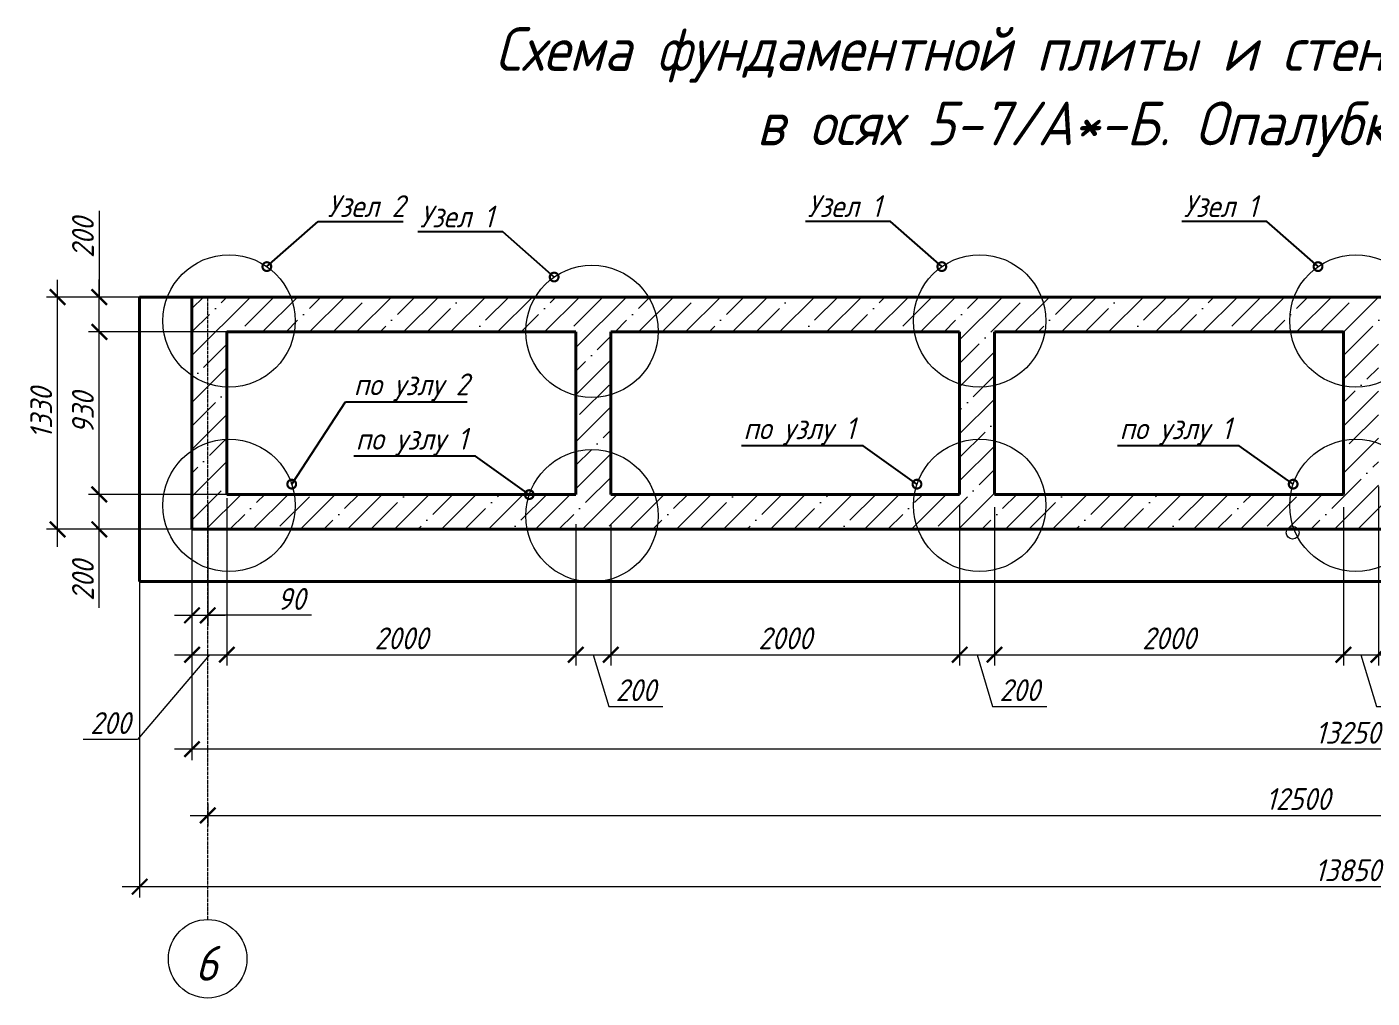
# Model space of a CAD drawing. Header units: millimetres. Extents: x 504091 to 2165846, y 135022 to 442887.
# Drawn here: x 1036072 to 1043782, y 236160 to 241723 of the extents above; entities that cross this region are included whole.
import ezdxf
from ezdxf import colors
from ezdxf.entities.mleader import LeaderData, LeaderLine
from ezdxf.math import Vec2, Vec3

# ---------------------------------------------------------------- set-up
doc = ezdxf.new("R2010")
doc.units = ezdxf.units.MM
doc.linetypes.add('ADSK_Линия сетки', pattern=[25, 20, -2.5, 0, -2.5])
doc.linetypes.add('осеваяX2', pattern=[4, 2.5, -0.5, 0.5, -0.5])
doc.layers.get('Defpoints').update_dxf_attribs({"color": 255})
doc.layers.add('SGRAND', color=7, linetype='Continuous')
for name, color, linetype, lineweight in [('Аннотация', 7, 'Continuous', 9), ('Монолит тонкий', 204, 'Continuous', 9), ('Оси', 165, 'осеваяX2', 13), ('Размер', 7, 'Continuous', 13), ('Размеры КР', 164, 'Continuous', 9)]:
    doc.layers.add(name, color=color, linetype=linetype, lineweight=lineweight)
doc.styles.add('GOST 2.304_new', font='isocpeur.ttf', dxfattribs={"width": 0.9, "oblique": 15})
doc.dimstyles.new('SPDS 1_50', dxfattribs={"dimscale": 50, "dimtxt": 2.5, "dimasz": 1.77, "dimexe": 1.25, "dimexo": 0.625, "dimtad": 1, "dimdec": 0, "dimrnd": 0.001, "dimzin": 9, "dimtxsty": 'GOST 2.304_new', "dimblk": 'ARCHTICK', "dimcen": 2.5, "dimdle": 2, "dimclrt": 256, "dimadec": 0, "dimazin": 2, "dimtfac": 0.75, "dimtdec": 0, "dimtmove": 1, "dimatfit": 3, "dimfxl": 0, "dimtolj": 1, "dimlwd": 9, "dimlwe": 9, "dimarcsym": 0})

# ---------------------------------------------------------------- blocks, each defined once
blk = doc.blocks.new('_ArchTick')
at = {"color": 0, "linetype": 'ByBlock', "const_width": 0.15}
blk.add_lwpolyline([(-0.5, -0.5), (0.5, 0.5)], dxfattribs=at)
blk = doc.blocks.new('*D1745')
at = {"layer": 'Defpoints', "color": 0, "lineweight": 20, "transparency": 16777216}
for p in [(1037108.4, 237306.6), (1049608.4, 237306.6), (1049608.4, 237206.6)]:
    blk.add_point(p, dxfattribs=at)
at = {"layer": 'Размеры КР', "color": 0, "lineweight": 9, "transparency": 16777216}
for p, q in [((1037108.4, 237275.4), (1037108.4, 237144.1)), ((1049608.4, 237275.4), (1049608.4, 237144.1)), ((1037008.4, 237206.6), (1049708.4, 237206.6))]:
    blk.add_line(p, q, dxfattribs=at)
at = {"layer": 'Размеры КР', "color": 0, "lineweight": 9, "transparency": 16777216, "xscale": 88.5, "yscale": 88.5, "zscale": 88.5, "rotation": 180}
blk.add_blockref('_ArchTick', (1037108.4, 237206.6), dxfattribs=at)
at = {"layer": 'Размеры КР', "color": 0, "lineweight": 9, "transparency": 16777216, "xscale": 88.5, "yscale": 88.5, "zscale": 88.5}
blk.add_blockref('_ArchTick', (1049608.4, 237206.6), dxfattribs=at)
at = {"layer": 'Размеры КР', "lineweight": 20, "transparency": 16777216, "insert": (1043358.4, 237300.4), "char_height": 125, "width": 145.965, "attachment_point": 5, "style": 'GOST 2.304_new'}
blk.add_mtext('\\A1;12500', dxfattribs=at)
blk = doc.blocks.new('*D1742')
at = {"layer": 'Defpoints', "color": 0, "lineweight": 20, "transparency": 16777216}
for p in [(1037018.4, 239019.2), (1037108.4, 239019.2), (1037108.4, 238352.6)]:
    blk.add_point(p, dxfattribs=at)
at = {"layer": 'Размеры КР', "color": 0, "lineweight": 9, "transparency": 16777216}
for p, q in [((1037018.4, 238988), (1037018.4, 238290.1)), ((1037108.4, 238988), (1037108.4, 238290.1)), ((1036918.4, 238352.6), (1037208.4, 238352.6)), ((1037703.5, 238352.6), (1037108.4, 238352.6))]:
    blk.add_line(p, q, dxfattribs=at)
at = {"layer": 'Размеры КР', "color": 0, "lineweight": 9, "transparency": 16777216, "xscale": 88.5, "yscale": 88.5, "zscale": 88.5, "rotation": 180}
blk.add_blockref('_ArchTick', (1037018.4, 238352.6), dxfattribs=at)
at = {"layer": 'Размеры КР', "color": 0, "lineweight": 9, "transparency": 16777216, "xscale": 88.5, "yscale": 88.5, "zscale": 88.5}
blk.add_blockref('_ArchTick', (1037108.4, 238352.6), dxfattribs=at)
at = {"layer": 'Размеры КР', "lineweight": 20, "transparency": 16777216, "insert": (1037588, 238446.4), "char_height": 125, "attachment_point": 5, "style": 'GOST 2.304_new'}
blk.add_mtext('\\A1;90', dxfattribs=at)
blk = doc.blocks.new('*D1744')
at = {"layer": 'Defpoints', "color": 0, "lineweight": 20, "transparency": 16777216}
for p in [(1037018.4, 239482.3), (1050268.4, 239075.7), (1037018.4, 237586.3)]:
    blk.add_point(p, dxfattribs=at)
at = {"layer": 'Размеры КР', "color": 0, "lineweight": 9, "transparency": 16777216}
for p, q in [((1037018.4, 239451), (1037018.4, 237523.8)), ((1050268.4, 239044.4), (1050268.4, 237523.8)), ((1050368.4, 237586.3), (1036918.4, 237586.3))]:
    blk.add_line(p, q, dxfattribs=at)
at = {"layer": 'Размеры КР', "color": 0, "lineweight": 9, "transparency": 16777216, "xscale": 88.5, "yscale": 88.5, "zscale": 88.5, "rotation": 180}
blk.add_blockref('_ArchTick', (1037018.4, 237586.3), dxfattribs=at)
at = {"layer": 'Размеры КР', "color": 0, "lineweight": 9, "transparency": 16777216, "xscale": 88.5, "yscale": 88.5, "zscale": 88.5}
blk.add_blockref('_ArchTick', (1050268.4, 237586.3), dxfattribs=at)
at = {"layer": 'Размеры КР', "lineweight": 20, "transparency": 16777216, "insert": (1043643.4, 237680), "char_height": 125, "attachment_point": 5, "style": 'GOST 2.304_new'}
blk.add_mtext('\\A1;13250', dxfattribs=at)
blk = doc.blocks.new('*D1758')
at = {"layer": 'Defpoints', "color": 0, "lineweight": 20, "transparency": 16777216}
for p in [(1037018.4, 239054.2), (1037218.4, 239054.2), (1037218.4, 238127)]:
    blk.add_point(p, dxfattribs=at)
at = {"layer": 'Размеры КР', "color": 0, "lineweight": 9, "transparency": 16777216}
for p, q in [((1037018.4, 239022.9), (1037018.4, 238064.5)), ((1037218.4, 239022.9), (1037218.4, 238064.5)), ((1037118.4, 238127), (1036705.1, 237641.8)), ((1036918.4, 238127), (1037318.4, 238127)), ((1036705.1, 237641.8), (1036395.4, 237641.8))]:
    blk.add_line(p, q, dxfattribs=at)
at = {"layer": 'Размеры КР', "color": 0, "lineweight": 9, "transparency": 16777216, "xscale": 88.5, "yscale": 88.5, "zscale": 88.5, "rotation": 180}
blk.add_blockref('_ArchTick', (1037018.4, 238127), dxfattribs=at)
at = {"layer": 'Размеры КР', "color": 0, "lineweight": 9, "transparency": 16777216, "xscale": 88.5, "yscale": 88.5, "zscale": 88.5}
blk.add_blockref('_ArchTick', (1037218.4, 238127), dxfattribs=at)
at = {"layer": 'Размеры КР', "lineweight": 20, "transparency": 16777216, "insert": (1036550.3, 237735.6), "char_height": 125, "attachment_point": 5, "style": 'GOST 2.304_new'}
blk.add_mtext('\\A1;200', dxfattribs=at)
blk = doc.blocks.new('*D1749')
at = {"layer": 'Defpoints', "color": 0, "lineweight": 20, "transparency": 16777216}
for p in [(1037218.4, 239054.2), (1039218.4, 238906.7), (1039218.4, 238127)]:
    blk.add_point(p, dxfattribs=at)
at = {"layer": 'Размеры КР', "color": 0, "lineweight": 9, "transparency": 16777216}
for p, q in [((1037218.4, 239022.9), (1037218.4, 238064.5)), ((1039218.4, 238875.4), (1039218.4, 238064.5)), ((1037118.4, 238127), (1039318.4, 238127))]:
    blk.add_line(p, q, dxfattribs=at)
at = {"layer": 'Размеры КР', "color": 0, "lineweight": 9, "transparency": 16777216, "xscale": 88.5, "yscale": 88.5, "zscale": 88.5, "rotation": 180}
blk.add_blockref('_ArchTick', (1037218.4, 238127), dxfattribs=at)
at = {"layer": 'Размеры КР', "color": 0, "lineweight": 9, "transparency": 16777216, "xscale": 88.5, "yscale": 88.5, "zscale": 88.5}
blk.add_blockref('_ArchTick', (1039218.4, 238127), dxfattribs=at)
at = {"layer": 'Размеры КР', "lineweight": 20, "transparency": 16777216, "insert": (1038218.4, 238220.8), "char_height": 125, "attachment_point": 5, "style": 'GOST 2.304_new'}
blk.add_mtext('\\A1;2000', dxfattribs=at)
blk = doc.blocks.new('*D1750')
at = {"layer": 'Defpoints', "color": 0, "lineweight": 20, "transparency": 16777216}
for p in [(1039218.4, 238906.7), (1039418.4, 238906.7), (1039418.4, 238127)]:
    blk.add_point(p, dxfattribs=at)
at = {"layer": 'Размеры КР', "color": 0, "lineweight": 9, "transparency": 16777216}
for p, q in [((1039218.4, 238875.4), (1039218.4, 238064.5)), ((1039418.4, 238875.4), (1039418.4, 238064.5)), ((1039118.4, 238127), (1039518.4, 238127)), ((1039318.4, 238127), (1039407.5, 237830.1)), ((1039407.5, 237830.1), (1039717.2, 237830.1))]:
    blk.add_line(p, q, dxfattribs=at)
at = {"layer": 'Размеры КР', "color": 0, "lineweight": 9, "transparency": 16777216, "xscale": 88.5, "yscale": 88.5, "zscale": 88.5, "rotation": 180}
blk.add_blockref('_ArchTick', (1039218.4, 238127), dxfattribs=at)
at = {"layer": 'Размеры КР', "color": 0, "lineweight": 9, "transparency": 16777216, "xscale": 88.5, "yscale": 88.5, "zscale": 88.5}
blk.add_blockref('_ArchTick', (1039418.4, 238127), dxfattribs=at)
at = {"layer": 'Размеры КР', "lineweight": 20, "transparency": 16777216, "insert": (1039562.3, 237923.9), "char_height": 125, "attachment_point": 5, "style": 'GOST 2.304_new'}
blk.add_mtext('\\A1;200', dxfattribs=at)
blk = doc.blocks.new('*D1751')
at = {"layer": 'Defpoints', "color": 0, "lineweight": 20, "transparency": 16777216}
for p in [(1041418.4, 239015.6), (1039418.4, 238906.7), (1041418.4, 238127)]:
    blk.add_point(p, dxfattribs=at)
at = {"layer": 'Размеры КР', "color": 0, "lineweight": 9, "transparency": 16777216}
for p, q in [((1041418.4, 238984.3), (1041418.4, 238064.5)), ((1039418.4, 238875.4), (1039418.4, 238064.5)), ((1039318.4, 238127), (1041518.4, 238127))]:
    blk.add_line(p, q, dxfattribs=at)
at = {"layer": 'Размеры КР', "color": 0, "lineweight": 9, "transparency": 16777216, "xscale": 88.5, "yscale": 88.5, "zscale": 88.5, "rotation": 180}
blk.add_blockref('_ArchTick', (1039418.4, 238127), dxfattribs=at)
at = {"layer": 'Размеры КР', "color": 0, "lineweight": 9, "transparency": 16777216, "xscale": 88.5, "yscale": 88.5, "zscale": 88.5}
blk.add_blockref('_ArchTick', (1041418.4, 238127), dxfattribs=at)
at = {"layer": 'Размеры КР', "lineweight": 20, "transparency": 16777216, "insert": (1040418.4, 238220.8), "char_height": 125, "attachment_point": 5, "style": 'GOST 2.304_new'}
blk.add_mtext('\\A1;2000', dxfattribs=at)
blk = doc.blocks.new('*D1752')
at = {"layer": 'Defpoints', "color": 0, "lineweight": 20, "transparency": 16777216}
for p in [(1041418.4, 239015.6), (1041618.4, 239003.8), (1041618.4, 238127)]:
    blk.add_point(p, dxfattribs=at)
at = {"layer": 'Размеры КР', "color": 0, "lineweight": 9, "transparency": 16777216}
for p, q in [((1041418.4, 238984.3), (1041418.4, 238064.5)), ((1041618.4, 238972.6), (1041618.4, 238064.5)), ((1041318.4, 238127), (1041718.4, 238127)), ((1041518.4, 238127), (1041607.5, 237830.1)), ((1041607.5, 237830.1), (1041917.2, 237830.1))]:
    blk.add_line(p, q, dxfattribs=at)
at = {"layer": 'Размеры КР', "color": 0, "lineweight": 9, "transparency": 16777216, "xscale": 88.5, "yscale": 88.5, "zscale": 88.5, "rotation": 180}
blk.add_blockref('_ArchTick', (1041418.4, 238127), dxfattribs=at)
at = {"layer": 'Размеры КР', "color": 0, "lineweight": 9, "transparency": 16777216, "xscale": 88.5, "yscale": 88.5, "zscale": 88.5}
blk.add_blockref('_ArchTick', (1041618.4, 238127), dxfattribs=at)
at = {"layer": 'Размеры КР', "lineweight": 20, "transparency": 16777216, "insert": (1041762.3, 237923.9), "char_height": 125, "attachment_point": 5, "style": 'GOST 2.304_new'}
blk.add_mtext('\\A1;200', dxfattribs=at)
blk = doc.blocks.new('*D1746')
at = {"layer": 'Defpoints', "color": 0, "lineweight": 20, "transparency": 16777216}
for p in [(1041618.4, 239003.8), (1043618.4, 239003.8), (1043618.4, 238127)]:
    blk.add_point(p, dxfattribs=at)
at = {"layer": 'Размеры КР', "color": 0, "lineweight": 9, "transparency": 16777216}
for p, q in [((1041618.4, 238972.6), (1041618.4, 238064.5)), ((1043618.4, 238972.6), (1043618.4, 238064.5)), ((1041518.4, 238127), (1043718.4, 238127))]:
    blk.add_line(p, q, dxfattribs=at)
at = {"layer": 'Размеры КР', "color": 0, "lineweight": 9, "transparency": 16777216, "xscale": 88.5, "yscale": 88.5, "zscale": 88.5, "rotation": 180}
blk.add_blockref('_ArchTick', (1041618.4, 238127), dxfattribs=at)
at = {"layer": 'Размеры КР', "color": 0, "lineweight": 9, "transparency": 16777216, "xscale": 88.5, "yscale": 88.5, "zscale": 88.5}
blk.add_blockref('_ArchTick', (1043618.4, 238127), dxfattribs=at)
at = {"layer": 'Размеры КР', "lineweight": 20, "transparency": 16777216, "insert": (1042618.4, 238220.8), "char_height": 125, "attachment_point": 5, "style": 'GOST 2.304_new'}
blk.add_mtext('\\A1;2000', dxfattribs=at)
blk = doc.blocks.new('*D1747')
at = {"layer": 'Defpoints', "color": 0, "lineweight": 20, "transparency": 16777216}
for p in [(1043818.4, 239120.9), (1043618.4, 239003.8), (1043818.4, 238127)]:
    blk.add_point(p, dxfattribs=at)
at = {"layer": 'Размеры КР', "color": 0, "lineweight": 9, "transparency": 16777216}
for p, q in [((1043818.4, 239089.7), (1043818.4, 238064.5)), ((1043618.4, 238972.6), (1043618.4, 238064.5)), ((1043518.4, 238127), (1043918.4, 238127)), ((1043718.4, 238127), (1043807.5, 237830.1)), ((1043807.5, 237830.1), (1044117.2, 237830.1))]:
    blk.add_line(p, q, dxfattribs=at)
at = {"layer": 'Размеры КР', "color": 0, "lineweight": 9, "transparency": 16777216, "xscale": 88.5, "yscale": 88.5, "zscale": 88.5, "rotation": 180}
blk.add_blockref('_ArchTick', (1043618.4, 238127), dxfattribs=at)
at = {"layer": 'Размеры КР', "color": 0, "lineweight": 9, "transparency": 16777216, "xscale": 88.5, "yscale": 88.5, "zscale": 88.5}
blk.add_blockref('_ArchTick', (1043818.4, 238127), dxfattribs=at)
at = {"layer": 'Размеры КР', "lineweight": 20, "transparency": 16777216, "insert": (1043962.3, 237923.9), "char_height": 125, "attachment_point": 5, "style": 'GOST 2.304_new'}
blk.add_mtext('\\A1;200', dxfattribs=at)
blk = doc.blocks.new('*D1748')
at = {"layer": 'Defpoints', "color": 0, "lineweight": 20, "transparency": 16777216}
for p in [(1043818.4, 239120.9), (1045668.4, 239083.7), (1045668.4, 238127)]:
    blk.add_point(p, dxfattribs=at)
at = {"layer": 'Размеры КР', "color": 0, "lineweight": 9, "transparency": 16777216}
for p, q in [((1043818.4, 239089.7), (1043818.4, 238064.5)), ((1045668.4, 239052.4), (1045668.4, 238064.5)), ((1043718.4, 238127), (1045768.4, 238127))]:
    blk.add_line(p, q, dxfattribs=at)
at = {"layer": 'Размеры КР', "color": 0, "lineweight": 9, "transparency": 16777216, "xscale": 88.5, "yscale": 88.5, "zscale": 88.5, "rotation": 180}
blk.add_blockref('_ArchTick', (1043818.4, 238127), dxfattribs=at)
at = {"layer": 'Размеры КР', "color": 0, "lineweight": 9, "transparency": 16777216, "xscale": 88.5, "yscale": 88.5, "zscale": 88.5}
blk.add_blockref('_ArchTick', (1045668.4, 238127), dxfattribs=at)
at = {"layer": 'Размеры КР', "lineweight": 20, "transparency": 16777216, "insert": (1044743.4, 238220.8), "char_height": 125, "attachment_point": 5, "style": 'GOST 2.304_new'}
blk.add_mtext('\\A1;1850', dxfattribs=at)
blk = doc.blocks.new('*D1759')
at = {"layer": 'Defpoints', "color": 0, "lineweight": 20, "transparency": 16777216}
for p in [(1036487.1, 239045.6), (1038837.8, 239045.6), (1038837.8, 238845.2)]:
    blk.add_point(p, dxfattribs=at)
at = {"layer": 'Размеры КР', "color": 0, "lineweight": 9, "transparency": 16777216}
for p, q in [((1036487.1, 238745.2), (1036487.1, 239145.6)), ((1038806.5, 239045.6), (1036424.6, 239045.6)), ((1038806.5, 238845.2), (1036424.6, 238845.2)), ((1036487.1, 238395.9), (1036487.1, 238845.2))]:
    blk.add_line(p, q, dxfattribs=at)
at = {"layer": 'Размеры КР', "color": 0, "lineweight": 9, "transparency": 16777216, "xscale": 88.5, "yscale": 88.5, "zscale": 88.5}
for p, rotation in [((1036487.1, 239045.6), 90), ((1036487.1, 238845.2), 270)]:
    blk.add_blockref('_ArchTick', p, dxfattribs=dict(at, rotation=rotation))
at = {"layer": 'Размеры КР', "lineweight": 20, "transparency": 16777216, "insert": (1036393.3, 238550.8), "char_height": 125, "attachment_point": 5, "rotation": 90, "style": 'GOST 2.304_new'}
blk.add_mtext('\\A1;200', dxfattribs=at)
blk = doc.blocks.new('*D1760')
at = {"layer": 'Defpoints', "color": 0, "lineweight": 20, "transparency": 16777216}
for p in [(1036487.1, 239975.9), (1037278.3, 239975.9), (1038837.8, 239045.6)]:
    blk.add_point(p, dxfattribs=at)
at = {"layer": 'Размеры КР', "color": 0, "lineweight": 9, "transparency": 16777216}
for p, q in [((1036487.1, 238945.6), (1036487.1, 240075.9)), ((1037247, 239975.9), (1036424.6, 239975.9)), ((1038806.5, 239045.6), (1036424.6, 239045.6))]:
    blk.add_line(p, q, dxfattribs=at)
at = {"layer": 'Размеры КР', "color": 0, "lineweight": 9, "transparency": 16777216, "xscale": 88.5, "yscale": 88.5, "zscale": 88.5}
for p, rotation in [((1036487.1, 239975.9), 90), ((1036487.1, 239045.6), 270)]:
    blk.add_blockref('_ArchTick', p, dxfattribs=dict(at, rotation=rotation))
at = {"layer": 'Размеры КР', "lineweight": 20, "transparency": 16777216, "insert": (1036393.3, 239510.8), "char_height": 125, "attachment_point": 5, "rotation": 90, "style": 'GOST 2.304_new'}
blk.add_mtext('\\A1;930', dxfattribs=at)
blk = doc.blocks.new('*D1761')
at = {"layer": 'Defpoints', "color": 0, "lineweight": 20, "transparency": 16777216}
for p in [(1036487.1, 240175.9), (1037316.7, 240175.9), (1037278.3, 239975.9)]:
    blk.add_point(p, dxfattribs=at)
at = {"layer": 'Размеры КР', "color": 0, "lineweight": 9, "transparency": 16777216}
for p, q in [((1036487.1, 240670), (1036487.1, 240175.9)), ((1036487.1, 239875.9), (1036487.1, 240275.9)), ((1037285.4, 240175.9), (1036424.6, 240175.9)), ((1037247, 239975.9), (1036424.6, 239975.9))]:
    blk.add_line(p, q, dxfattribs=at)
at = {"layer": 'Размеры КР', "color": 0, "lineweight": 9, "transparency": 16777216, "xscale": 88.5, "yscale": 88.5, "zscale": 88.5}
for p, rotation in [((1036487.1, 240175.9), 90), ((1036487.1, 239975.9), 270)]:
    blk.add_blockref('_ArchTick', p, dxfattribs=dict(at, rotation=rotation))
at = {"layer": 'Размеры КР', "lineweight": 20, "transparency": 16777216, "insert": (1036393.3, 240515.1), "char_height": 125, "attachment_point": 5, "rotation": 90, "style": 'GOST 2.304_new'}
blk.add_mtext('\\A1;200', dxfattribs=at)
blk = doc.blocks.new('*D1762')
at = {"layer": 'Defpoints', "color": 0, "lineweight": 20, "transparency": 16777216}
for p in [(1036247.9, 240175), (1037490.6, 240175), (1037490.9, 238845.2)]:
    blk.add_point(p, dxfattribs=at)
at = {"layer": 'Размеры КР', "color": 0, "lineweight": 9, "transparency": 16777216}
for p, q in [((1036247.9, 238745.2), (1036247.9, 240275)), ((1037459.4, 240175), (1036185.4, 240175)), ((1037459.7, 238845.2), (1036185.4, 238845.2))]:
    blk.add_line(p, q, dxfattribs=at)
at = {"layer": 'Размеры КР', "color": 0, "lineweight": 9, "transparency": 16777216, "xscale": 88.5, "yscale": 88.5, "zscale": 88.5}
for p, rotation in [((1036247.9, 240175), 90), ((1036247.9, 238845.2), 270)]:
    blk.add_blockref('_ArchTick', p, dxfattribs=dict(at, rotation=rotation))
at = {"layer": 'Размеры КР', "lineweight": 20, "transparency": 16777216, "insert": (1036154.2, 239510.1), "char_height": 125, "attachment_point": 5, "rotation": 90, "style": 'GOST 2.304_new'}
blk.add_mtext('\\A1;1330', dxfattribs=at)
blk = doc.blocks.new('_DotSmall')
at = {"color": 0, "linetype": 'ByBlock', "lineweight": 35, "const_width": 0.5}
blk.add_lwpolyline([(-0.0625, 0, 1), (0.0625, 0, 1)], format="xyb", close=True, dxfattribs=at)
blk = doc.blocks.new('*D1786')
at = {"layer": 'Defpoints', "color": 0, "lineweight": 20, "transparency": 16777216}
for p in [(1036718.4, 239798.8), (1050568.4, 239360.8), (1050568.4, 236798.4)]:
    blk.add_point(p, dxfattribs=at)
at = {"layer": 'Размеры КР', "color": 0, "lineweight": 9, "transparency": 16777216}
for p, q in [((1036718.4, 239767.5), (1036718.4, 236735.9)), ((1050568.4, 239329.5), (1050568.4, 236735.9)), ((1036618.4, 236798.4), (1050668.4, 236798.4))]:
    blk.add_line(p, q, dxfattribs=at)
at = {"layer": 'Размеры КР', "color": 0, "lineweight": 9, "transparency": 16777216, "xscale": 88.5, "yscale": 88.5, "zscale": 88.5, "rotation": 180}
blk.add_blockref('_ArchTick', (1036718.4, 236798.4), dxfattribs=at)
at = {"layer": 'Размеры КР', "color": 0, "lineweight": 9, "transparency": 16777216, "xscale": 88.5, "yscale": 88.5, "zscale": 88.5}
blk.add_blockref('_ArchTick', (1050568.4, 236798.4), dxfattribs=at)
at = {"layer": 'Размеры КР', "lineweight": 20, "transparency": 16777216, "insert": (1043643.4, 236892.2), "char_height": 125, "attachment_point": 5, "style": 'GOST 2.304_new'}
blk.add_mtext('\\A1;13850', dxfattribs=at)

msp = doc.modelspace()

# ---------------------------------------------------------------- hatches: boundary and pattern name
at = {"layer": 'SGRAND', "lineweight": 20}
h = msp.add_hatch(dxfattribs=at)
h.set_pattern_fill('ANSI35', color=256, scale=30)
h.paths.add_polyline_path([(1049608.3644, 240175.9406), (1037108.3644, 240175.9406), (1037108.3644, 238845.5855), (1043296.4992, 238845.5855, -0.542035675), (1043357.9011, 238845.5855), (1049608.3644, 238845.5855), (1049608.3644, 239045.5855), (1048068.3975, 239045.5855), (1048068.3975, 239975.9406), (1049608.3644, 239975.9406)])
h.paths.add_polyline_path([(1039218.3975, 239975.9406), (1039218.3975, 239045.5855), (1037218.3975, 239045.5855), (1037218.3975, 239975.9406)], flags=16)
h.paths.add_polyline_path([(1039418.3975, 239975.9406), (1041418.3975, 239975.9406), (1041418.3975, 239045.5855), (1039418.3975, 239045.5855)], flags=16)
h.paths.add_polyline_path([(1041618.3975, 239975.9406), (1043618.3975, 239975.9406), (1043618.3975, 239045.5855), (1041618.3975, 239045.5855)], flags=16)
h.paths.add_polyline_path([(1043818.3975, 239975.9406), (1045668.3975, 239975.9406), (1045668.3975, 239045.5855), (1043818.3975, 239045.5855)], flags=16)
h.paths.add_polyline_path([(1045868.3975, 239975.9406), (1047868.3975, 239975.9406), (1047868.3975, 239045.5855), (1045868.3975, 239045.5855)], flags=16)
h.paths.add_polyline_path([(1037108.3644, 240175.9406), (1037018.3975, 240175.9406), (1037018.3975, 238845.5855), (1037108.3644, 238845.5855)])
h.paths.add_polyline_path([(1050268.3975, 240175.9406), (1049608.3644, 240175.9406), (1049608.3644, 239975.9406), (1050068.3975, 239975.9406), (1050068.3975, 239045.5855), (1049608.3644, 239045.5855), (1049608.3644, 238845.5855), (1050268.3975, 238845.5855)])

# ---------------------------------------------------------------- linework, layer by layer
at = {"layer": 'Монолит тонкий', "lineweight": 40, "ltscale": 100}
for p, q in [((1050268.3975, 240175.9406), (1036718.3975, 240175.9406)), ((1036718.3975, 240175.9406), (1036718.3975, 238545.5855)), ((1037018.3975, 240175.9406), (1037018.3975, 238845.5855)), ((1037218.3975, 239975.9406), (1037218.3975, 239045.5855)), ((1039218.3975, 239975.9406), (1037218.3975, 239975.9406)), ((1039218.3975, 239975.9406), (1039218.3975, 239045.5855)), ((1039418.3975, 239975.9406), (1039418.3975, 239045.5855)), ((1041418.3975, 239975.9406), (1039418.3975, 239975.9406)), ((1041418.3975, 239975.9406), (1041418.3975, 239045.5855)), ((1041618.3975, 239975.9406), (1041618.3975, 239045.5855)), ((1043618.3975, 239975.9406), (1041618.3975, 239975.9406)), ((1043618.3975, 239975.9406), (1043618.3975, 239045.5855)), ((1037218.3975, 239045.5855), (1039218.3975, 239045.5855)), ((1039418.3975, 239045.5855), (1041418.3975, 239045.5855)), ((1041618.3975, 239045.5855), (1043618.3975, 239045.5855)), ((1037018.3975, 238845.5855), (1050268.3975, 238845.5855)), ((1036718.3975, 238545.5855), (1050568.3975, 238545.5855))]:
    msp.add_line(p, q, dxfattribs=at)
at = {"layer": 'Оси', "linetype": 'ADSK_Линия сетки'}
msp.add_line((1037108.3644, 236610.2142), (1037108.3644, 240175.9406), dxfattribs=at)
at = {"layer": 'Размеры КР', "lineweight": 20}
for centre, radius in [((1037230.9007, 240039.0435), 379.0343), ((1041532.8248, 240039.0435), 379.0343), ((1043689.0552, 240039.0435), 379.0343), ((1039310.6707, 239979.2389), 379.0343), ((1037230.9007, 238982.4827), 379.0343), ((1041532.8248, 238982.4827), 379.0343), ((1043689.0552, 238982.4827), 379.0343), ((1039310.6707, 238922.6781), 379.0343), ((1043327.2001, 238825.5859), 36.6406), ((1037108.3644, 236385.2142), 225)]:
    msp.add_circle(centre, radius, dxfattribs=at)

# ---------------------------------------------------------------- texts
at = {"layer": 'Аннотация', "lineweight": 9, "insert": (1038388.9364, 241721.367), "char_height": 250, "attachment_point": 1, "line_spacing_factor": 1.022766, "style": 'GOST 2.304_new'}
msp.add_mtext_dynamic_manual_height_columns('\\pi366.44458;Схема фундаментной плиты и стен лестницы входной группы \\P\\pi1865.84613;в осях 5-7/А*-Б. Опалубка  (М 1:50)', width=9480.531459, gutter_width=2500, heights=[1983.7092], dxfattribs=at)
at = {"layer": 'Оси', "insert": (1037101.1543, 236359.6383), "char_height": 200, "width": 245.7, "attachment_point": 5, "line_spacing_factor": 1.022766, "style": 'GOST 2.304_new'}
msp.add_mtext('\\pt51.428,102.858,154.286,205.714,257.142,308.572,360,411.428,462.858,514.286,565.714,617.142,668.572,720,771.428,822.858,874.286,925.714,977.142,1028.572,1080,1131.428,1182.858,1234.286,1285.714,1337.142,1388.572,1440,1491.428,1542.858,1594.286,1645.714;6', dxfattribs=at)

# ---------------------------------------------------------------- dimensions: what is measured, and where the dimension line sits
at = {"layer": 'Размеры КР', "lineweight": 20}
for base, p1, p2, picture, middle in [((1036487.0583, 240175.9406), (1037278.2613, 239975.9406), (1037316.6656, 240175.9406), '*D1761', (1036486.7651, 240515.0993)), ((1036487.0583, 239045.5855), (1038837.7612, 238845.1882), (1038837.7612, 239045.5855), '*D1759', (1036435.4007, 238550.7704))]:
    dim = msp.add_linear_dim(base=base, p1=p1, p2=p2, angle=90, dimstyle='SPDS 1_50', dxfattribs=at)
    dim.commit()
    dim.dimension.update_dxf_attribs({"geometry": picture, "text_midpoint": middle, "dimtype": 160})
for base, p1, p2, picture, middle in [((1036247.9007, 240175.0001), (1037490.9487, 238845.1882), (1037490.609, 240175.0001), '*D1762', (1036154.1507, 239510.0941)), ((1036487.0583, 239975.9406), (1038837.7612, 239045.5855), (1037278.2613, 239975.9406), '*D1760', (1036393.3083, 239510.7631))]:
    dim = msp.add_linear_dim(base=base, p1=p1, p2=p2, angle=90, dimstyle='SPDS 1_50', dxfattribs=at)
    dim.commit()
    dim.dimension.update_dxf_attribs({"geometry": picture, "text_midpoint": middle})
for base, p1, p2, picture, middle in [((1050568.3975, 236798.4295), (1036718.3975, 239798.7994), (1050568.3975, 239360.7631), '*D1786', (1043643.3975, 236892.1795)), ((1037018.3975, 237586.2599), (1050268.3975, 239075.6704), (1037018.3975, 239482.2808), '*D1744', (1043643.3975, 237680.0099)), ((1043818.3975, 238127.0246), (1043618.3975, 239003.8041), (1043818.3975, 239120.9039), '*D1747', (1043838.71, 237923.8996)), ((1045668.3975, 238127.0246), (1043818.3975, 239120.9039), (1045668.3975, 239083.6641), '*D1748', (1044743.3975, 238220.7746)), ((1039218.3975, 238127.0246), (1037218.3975, 239054.1928), (1039218.3975, 238906.6554), '*D1749', (1038218.3975, 238220.7746)), ((1041418.3975, 238127.0246), (1039418.3975, 238906.6554), (1041418.3975, 239015.594), '*D1751', (1040418.3975, 238220.7746)), ((1041618.3975, 238127.0246), (1041418.3975, 239015.594), (1041618.3975, 239003.8041), '*D1752', (1041638.71, 237923.8996)), ((1043618.3975, 238127.0246), (1041618.3975, 239003.8041), (1043618.3975, 239003.8041), '*D1746', (1042618.3975, 238220.7746)), ((1039418.3975, 238127.0246), (1039218.3975, 238906.6554), (1039418.3975, 238906.6554), '*D1750', (1039438.71, 237923.8996)), ((1049608.3644, 237206.6198), (1037108.3644, 237306.6047), (1049608.3644, 237306.6047), '*D1745', (1043358.3644, 237300.3698))]:
    dim = msp.add_linear_dim(base=base, p1=p1, p2=p2, dimstyle='SPDS 1_50', dxfattribs=at)
    dim.commit()
    dim.dimension.update_dxf_attribs({"geometry": picture, "text_midpoint": middle})
for base, p1, p2, picture, middle in [((1037218.3975, 238127.0246), (1037018.3975, 239054.1928), (1037218.3975, 239054.1928), '*D1758', (1036673.8745, 237641.8432)), ((1037108.3644, 238352.6094), (1037018.3975, 239019.211), (1037108.3644, 239019.211), '*D1742', (1037587.9745, 238311.6942))]:
    dim = msp.add_linear_dim(base=base, p1=p1, p2=p2, dimstyle='SPDS 1_50', dxfattribs=at)
    dim.commit()
    dim.dimension.update_dxf_attribs({"geometry": picture, "text_midpoint": middle, "dimtype": 160})

# ---------------------------------------------------------------- leaders
at = {"layer": 'Размер', "ltscale": 20}
ml = msp.add_multileader_mtext('Standard', dxfattribs=at)
ml.set_content('\\A1;Узел 2', color=256, style='GOST 2.304_new')
ml.set_leader_properties()
ml.set_arrow_properties(name='DOTSMALL')
ml.build(insert=Vec2(0, 0))
ml.multileader.update_dxf_attribs({"text_left_attachment_type": 6, "text_right_attachment_type": 6, "dogleg_length": 1, "arrow_head_size": 100})
ctx = ml.context
ctx.base_point, ctx.char_height, ctx.arrow_head_size, ctx.landing_gap_size, ctx.plane_origin = Vec3(1037761.4427, 240609.2712), 125, 100, 0, Vec3(1056422.2876, 388141.8045)
ctx.left_attachment, ctx.right_attachment, ctx.text_align_type = 6, 6, 1
notes = []
notes.append((ctx, [(0, (1, 1, 0), (1037741.4427, 240609.2712), (1, 0), 20, [(0, [(1037447.44, 240350.1347)], 0, [])])]))
ctx.mtext.insert, ctx.mtext.width, ctx.mtext.alignment, ctx.mtext.flow_direction = Vec3(1038017.1238, 240759.2712), 1664.96034, 2, 5
ml = msp.add_multileader_mtext('Standard', dxfattribs=at)
ml.set_content('\\A1;Узел 1', color=256, style='GOST 2.304_new')
ml.set_leader_properties()
ml.set_arrow_properties(name='DOTSMALL')
ml.build(insert=Vec2(0, 0))
ml.multileader.update_dxf_attribs({"text_left_attachment_type": 6, "text_right_attachment_type": 6, "dogleg_length": 1, "arrow_head_size": 100})
ctx = ml.context
ctx.base_point, ctx.char_height, ctx.arrow_head_size, ctx.landing_gap_size, ctx.plane_origin = Vec3(1040513.4206, 240609.2712), 125, 100, 0, Vec3(1022341.438, 388141.8045)
ctx.left_attachment, ctx.right_attachment, ctx.text_align_type = 6, 6, 1
notes.append((ctx, [(0, (1, 1, 0), (1041022.2829, 240609.2712), (-1, 0), 20, [(0, [(1041316.2856, 240350.1347)], 0, [])])]))
ctx.mtext.insert, ctx.mtext.rotation, ctx.mtext.width, ctx.mtext.alignment, ctx.mtext.flow_direction = Vec3(1040757.8517, 240759.2712), 6.283185307, 1664.96034, 2, 5
ml = msp.add_multileader_mtext('Standard', dxfattribs=at)
ml.set_content('\\A1;Узел 1', color=256, style='GOST 2.304_new')
ml.set_leader_properties()
ml.set_arrow_properties(name='DOTSMALL')
ml.build(insert=Vec2(0, 0))
ml.multileader.update_dxf_attribs({"text_left_attachment_type": 6, "text_right_attachment_type": 6, "dogleg_length": 1, "arrow_head_size": 100})
ctx = ml.context
ctx.base_point, ctx.char_height, ctx.arrow_head_size, ctx.landing_gap_size, ctx.plane_origin = Vec3(1042669.651, 240609.2712), 125, 100, 0, Vec3(1024497.6684, 388141.8045)
ctx.left_attachment, ctx.right_attachment, ctx.text_align_type = 6, 6, 1
notes.append((ctx, [(0, (1, 1, 0), (1043178.5133, 240609.2712), (-1, 0), 20, [(0, [(1043472.516, 240350.1347)], 0, [])])]))
ctx.mtext.insert, ctx.mtext.rotation, ctx.mtext.width, ctx.mtext.alignment, ctx.mtext.flow_direction = Vec3(1042914.0821, 240759.2712), 6.283185307, 1664.96034, 2, 5
ml = msp.add_multileader_mtext('Standard', dxfattribs=at)
ml.set_content('\\A1;Узел 1', color=256, style='GOST 2.304_new')
ml.set_leader_properties()
ml.set_arrow_properties(name='DOTSMALL')
ml.build(insert=Vec2(0, 0))
ml.multileader.update_dxf_attribs({"text_left_attachment_type": 6, "text_right_attachment_type": 6, "dogleg_length": 1, "arrow_head_size": 100})
ctx = ml.context
ctx.base_point, ctx.char_height, ctx.arrow_head_size, ctx.landing_gap_size, ctx.plane_origin = Vec3(1038291.2665, 240549.4666), 125, 100, 0, Vec3(1020119.2839, 388081.9999)
ctx.left_attachment, ctx.right_attachment, ctx.text_align_type = 6, 6, 1
notes.append((ctx, [(0, (1, 1, 0), (1038800.1288, 240549.4666), (-1, 0), 20, [(0, [(1039094.1315, 240290.3302)], 0, [])])]))
ctx.mtext.insert, ctx.mtext.rotation, ctx.mtext.width, ctx.mtext.alignment, ctx.mtext.flow_direction = Vec3(1038535.6976, 240699.4666), 6.283185307, 1664.96034, 2, 5
ml = msp.add_multileader_mtext('Standard', dxfattribs=at)
ml.set_content('\\A1;по узлу 2', color=256, style='GOST 2.304_new')
ml.set_leader_properties()
ml.set_arrow_properties(name='DOTSMALL')
ml.build(insert=Vec2(0, 0))
ml.multileader.update_dxf_attribs({"text_left_attachment_type": 6, "text_right_attachment_type": 6, "dogleg_length": 1, "arrow_head_size": 100})
ctx = ml.context
ctx.base_point, ctx.char_height, ctx.arrow_head_size, ctx.landing_gap_size, ctx.plane_origin = Vec3(1037918.4454, 239575.6184), 125, 100, 0, Vec3(1056579.2903, 91791.1717)
ctx.left_attachment, ctx.right_attachment, ctx.text_align_type = 6, 6, 1
notes.append((ctx, [(0, (1, 1, 0), (1037898.4454, 239575.6184), (1, 0), 20, [(0, [(1037589.9233, 239104.0139)], 0, [])])]))
ctx.mtext.insert, ctx.mtext.rotation, ctx.mtext.width, ctx.mtext.alignment, ctx.mtext.flow_direction = Vec3(1038275.9775, 239738.1184), 6.283185307, 1664.96034, 2, 5
ml = msp.add_multileader_mtext('Standard', dxfattribs=at)
ml.set_content('\\A1;по узлу 1', color=256, style='GOST 2.304_new')
ml.set_leader_properties()
ml.set_arrow_properties(name='DOTSMALL')
ml.build(insert=Vec2(0, 0))
ml.multileader.update_dxf_attribs({"text_left_attachment_type": 6, "text_right_attachment_type": 6, "dogleg_length": 1, "arrow_head_size": 100})
ctx = ml.context
ctx.base_point, ctx.char_height, ctx.arrow_head_size, ctx.landing_gap_size, ctx.plane_origin = Vec3(1040152.7159, 239323.705), 125, 100, 0, Vec3(1022184.4352, 91791.1717)
ctx.left_attachment, ctx.right_attachment, ctx.text_align_type = 6, 6, 1
notes.append((ctx, [(0, (1, 1, 0), (1040865.2801, 239323.705), (-1, 0), 20, [(0, [(1041173.8023, 239104.0139)], 0, [])])]))
ctx.mtext.insert, ctx.mtext.width, ctx.mtext.alignment, ctx.mtext.flow_direction = Vec3(1040498.998, 239486.205), 1664.96034, 2, 5
ml = msp.add_multileader_mtext('Standard', dxfattribs=at)
ml.set_content('\\A1;по узлу 1', color=256, style='GOST 2.304_new')
ml.set_leader_properties()
ml.set_arrow_properties(name='DOTSMALL')
ml.build(insert=Vec2(0, 0))
ml.multileader.update_dxf_attribs({"text_left_attachment_type": 6, "text_right_attachment_type": 6, "dogleg_length": 1, "arrow_head_size": 100})
ctx = ml.context
ctx.base_point, ctx.char_height, ctx.arrow_head_size, ctx.landing_gap_size, ctx.plane_origin = Vec3(1042308.9463, 239323.705), 125, 100, 0, Vec3(1024340.6656, 91791.1717)
ctx.left_attachment, ctx.right_attachment, ctx.text_align_type = 6, 6, 1
notes.append((ctx, [(0, (1, 1, 0), (1043021.5105, 239323.705), (-1, 0), 20, [(0, [(1043330.0327, 239104.0139)], 0, [])])]))
ctx.mtext.insert, ctx.mtext.width, ctx.mtext.alignment, ctx.mtext.flow_direction = Vec3(1042655.2284, 239486.205), 1664.96034, 2, 5
ml = msp.add_multileader_mtext('Standard', dxfattribs=at)
ml.set_content('\\A1;по узлу 1', color=256, style='GOST 2.304_new')
ml.set_leader_properties()
ml.set_arrow_properties(name='DOTSMALL')
ml.build(insert=Vec2(0, 0))
ml.multileader.update_dxf_attribs({"text_left_attachment_type": 6, "text_right_attachment_type": 6, "dogleg_length": 1, "arrow_head_size": 100})
ctx = ml.context
ctx.base_point, ctx.char_height, ctx.arrow_head_size, ctx.landing_gap_size, ctx.plane_origin = Vec3(1037930.5618, 239263.9005), 125, 100, 0, Vec3(1019962.2811, 91731.3672)
ctx.left_attachment, ctx.right_attachment, ctx.text_align_type = 6, 6, 1
notes.append((ctx, [(0, (1, 1, 0), (1038643.126, 239263.9005), (-1, 0), 20, [(0, [(1038951.6482, 239044.2093)], 0, [])])]))
ctx.mtext.insert, ctx.mtext.width, ctx.mtext.alignment, ctx.mtext.flow_direction = Vec3(1038276.8439, 239426.4005), 1664.96034, 2, 5
for ctx, leaders in notes:
    for number, flags, end, landing, length, lines in leaders:
        leader = LeaderData()
        leader.index, (leader.has_last_leader_line, leader.has_dogleg_vector, leader.attachment_direction) = number, flags
        leader.last_leader_point, leader.dogleg_vector, leader.dogleg_length = Vec3(end), Vec3(landing), length
        for number, points, colour, breaks in lines:
            line = LeaderLine()
            line.index, line.vertices, line.color, line.breaks = number, Vec3.list(points), colors.encode_raw_color(colour), breaks
            leader.lines.append(line)
        ctx.leaders.append(leader)

doc.saveas('drawing.dxf')
